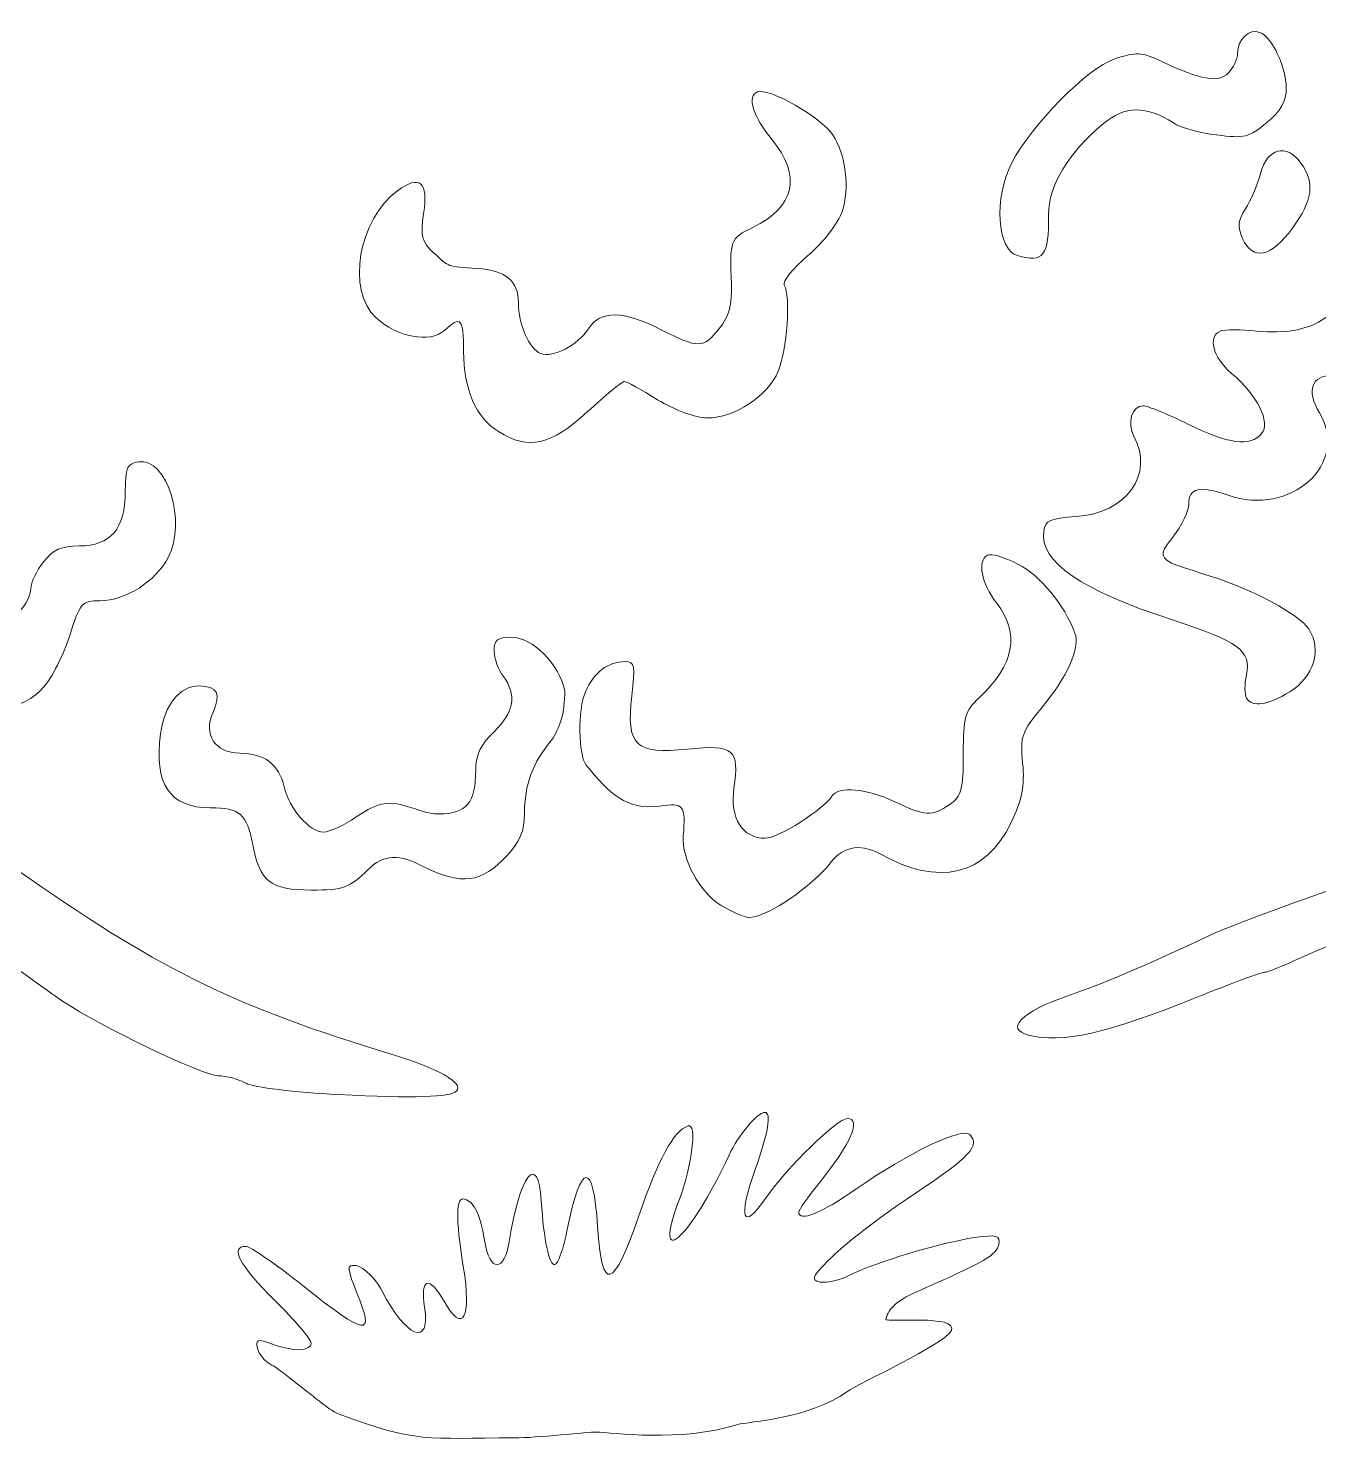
# Model space of a CAD drawing. Header units: millimetres. Extents: x -6423 to -1759, y 6 to 2012.
# Drawn here: x -6029.6 to -5925.3, y 47.1 to 161.5 of the extents above; entities that cross this region are included whole.
import ezdxf

# ---------------------------------------------------------------- set-up
doc = ezdxf.new("R2010")
doc.units = ezdxf.units.MM
doc.header["$MEASUREMENT"] = 0
doc.layers.add('layer 1', color=7, linetype='Continuous')

msp = doc.modelspace()

# ---------------------------------------------------------------- linework, layer by layer
at = {"layer": 'layer 1', "color": 177, "lineweight": 9}
for points, knots in [([(-5947.1592, 146.4463), (-5947.1592, 143.0203), (-5947.524, 142.541), (-5949.6933, 143.1174), (-5949.6933, 143.1174), (-5951.3173, 143.5485), (-5951.5824, 147.7913), (-5950.1587, 150.5614), (-5950.1587, 150.5614), (-5948.5496, 153.6914), (-5944.0133, 158.2851), (-5941.8147, 159.0108), (-5941.8147, 159.0108), (-5940.0705, 159.5861), (-5939.6121, 159.5617), (-5938.0196, 158.8059), (-5938.0196, 158.8059), (-5934.8404, 157.2971), (-5933.4528, 157.0567), (-5932.6364, 157.8731), (-5932.6364, 157.8731), (-5932.2301, 158.2794), (-5931.8973, 158.9952), (-5931.8973, 159.4631), (-5931.8973, 159.4631), (-5931.8973, 160.6011), (-5930.9578, 161.482), (-5930.096, 161.1513), (-5930.096, 161.1513), (-5929.1041, 160.7705), (-5927.959, 158.3539), (-5927.959, 156.6405), (-5927.959, 156.6405), (-5927.959, 155.6054), (-5928.4153, 154.7992), (-5929.5338, 153.858), (-5929.5338, 153.858), (-5930.9465, 152.6693), (-5931.3637, 152.5665), (-5933.5954, 152.859), (-5933.5954, 152.859), (-5934.9631, 153.0383), (-5936.5286, 153.4751), (-5937.0738, 153.8296), (-5937.0738, 153.8296), (-5939.2537, 155.2459), (-5941.0142, 155.2317), (-5942.735, 153.7839), (-5942.735, 153.7839), (-5945.5859, 151.3846), (-5947.1592, 148.7757), (-5947.1592, 146.4463)], [0, 0, 0, 0, 0.07142857, 0.07142857, 0.07142857, 0.07142857, 0.14285714, 0.14285714, 0.14285714, 0.14285714, 0.21428571, 0.21428571, 0.21428571, 0.21428571, 0.28571429, 0.28571429, 0.28571429, 0.28571429, 0.35714286, 0.35714286, 0.35714286, 0.35714286, 0.42857143, 0.42857143, 0.42857143, 0.42857143, 0.5, 0.5, 0.5, 0.5, 0.57142857, 0.57142857, 0.57142857, 0.57142857, 0.64285714, 0.64285714, 0.64285714, 0.64285714, 0.71428571, 0.71428571, 0.71428571, 0.71428571, 0.78571429, 0.78571429, 0.78571429, 0.78571429, 0.85714286, 0.85714286, 0.85714286, 0.85714286, 1, 1, 1, 1]), ([(-5984.4228, 130.4799), (-5987.4045, 127.7544), (-5989.1438, 127.3666), (-5991.5877, 128.8821), (-5991.5877, 128.8821), (-5993.4089, 130.0112), (-5994.4213, 132.3237), (-5994.4213, 135.3544), (-5994.4213, 135.3544), (-5994.4213, 138.0692), (-5994.6163, 138.2862), (-5995.9631, 137.0677), (-5995.9631, 137.0677), (-5997.1308, 136.0106), (-5999.7794, 136.5037), (-6001.4998, 138.0983), (-6001.4998, 138.0983), (-6003.885, 140.3086), (-6002.9132, 146.0421), (-5999.7627, 148.3507), (-5999.7627, 148.3507), (-5997.9469, 149.6811), (-5997.2574, 149.0785), (-5997.6442, 146.4991), (-5997.6442, 146.4991), (-5997.9136, 144.7021), (-5997.7941, 144.2345), (-5996.8366, 143.3425), (-5996.8366, 143.3425), (-5995.5646, 142.1574), (-5995.7678, 142.2308), (-5993.3376, 142.078), (-5993.3376, 142.078), (-5991.0276, 141.9326), (-5989.9907, 141.0733), (-5989.9907, 139.3043), (-5989.9907, 139.3043), (-5989.9907, 137.5825), (-5989.0994, 135.5444), (-5988.1947, 135.197), (-5988.1947, 135.197), (-5987.2142, 134.8208), (-5985.2016, 135.8631), (-5984.3246, 137.2021), (-5984.3246, 137.2021), (-5983.3334, 138.7144), (-5981.5488, 138.6907), (-5978.4606, 137.1241), (-5978.4606, 137.1241), (-5975.4172, 135.5798), (-5975.041, 135.5891), (-5973.7432, 137.2393), (-5973.7432, 137.2393), (-5972.9647, 138.2287), (-5972.7123, 139.1707), (-5972.786, 140.8085), (-5972.786, 140.8085), (-5972.9441, 144.3054), (-5972.8604, 144.5262), (-5971.0606, 145.3849), (-5971.0606, 145.3849), (-5967.6637, 147.0046), (-5967.0897, 149.5993), (-5969.4919, 152.4729), (-5969.4919, 152.4729), (-5971.0407, 154.3256), (-5971.5527, 156.0074), (-5970.6706, 156.3459), (-5970.6706, 156.3459), (-5969.7535, 156.6979), (-5965.504, 154.2735), (-5964.5883, 152.876), (-5964.5883, 152.876), (-5963.5319, 151.2633), (-5963.2079, 148.5701), (-5963.8403, 146.6565), (-5963.8403, 146.6565), (-5964.1409, 145.7472), (-5965.3853, 144.1526), (-5966.6058, 143.1128), (-5966.6058, 143.1128), (-5967.8261, 142.073), (-5968.6847, 140.996), (-5968.5135, 140.7192), (-5968.5135, 140.7192), (-5967.9753, 139.8481), (-5968.2812, 135.4852), (-5969.0016, 133.7605), (-5969.0016, 133.7605), (-5969.8365, 131.7625), (-5972.5325, 129.9875), (-5974.7326, 129.9875), (-5974.7326, 129.9875), (-5975.6604, 129.9875), (-5977.3606, 130.6135), (-5978.7432, 131.4643), (-5978.7432, 131.4643), (-5980.0634, 132.2769), (-5981.2754, 132.9416), (-5981.4364, 132.9416), (-5981.4364, 132.9416), (-5981.5977, 132.9416), (-5982.9413, 131.8337), (-5984.4228, 130.4799)], [0, 0, 0, 0, 0.03703704, 0.03703704, 0.03703704, 0.03703704, 0.07407407, 0.07407407, 0.07407407, 0.07407407, 0.11111111, 0.11111111, 0.11111111, 0.11111111, 0.14814815, 0.14814815, 0.14814815, 0.14814815, 0.18518519, 0.18518519, 0.18518519, 0.18518519, 0.22222222, 0.22222222, 0.22222222, 0.22222222, 0.25925926, 0.25925926, 0.25925926, 0.25925926, 0.2962963, 0.2962963, 0.2962963, 0.2962963, 0.33333333, 0.33333333, 0.33333333, 0.33333333, 0.37037037, 0.37037037, 0.37037037, 0.37037037, 0.40740741, 0.40740741, 0.40740741, 0.40740741, 0.44444444, 0.44444444, 0.44444444, 0.44444444, 0.48148148, 0.48148148, 0.48148148, 0.48148148, 0.51851852, 0.51851852, 0.51851852, 0.51851852, 0.55555556, 0.55555556, 0.55555556, 0.55555556, 0.59259259, 0.59259259, 0.59259259, 0.59259259, 0.62962963, 0.62962963, 0.62962963, 0.62962963, 0.66666667, 0.66666667, 0.66666667, 0.66666667, 0.7037037, 0.7037037, 0.7037037, 0.7037037, 0.74074074, 0.74074074, 0.74074074, 0.74074074, 0.77777778, 0.77777778, 0.77777778, 0.77777778, 0.81481481, 0.81481481, 0.81481481, 0.81481481, 0.85185185, 0.85185185, 0.85185185, 0.85185185, 0.88888889, 0.88888889, 0.88888889, 0.88888889, 0.92592593, 0.92592593, 0.92592593, 0.92592593, 1, 1, 1, 1]), ([(-5927.4698, 145.3232), (-5929.1722, 142.9728), (-5930.654, 142.6658), (-5931.4857, 144.4908), (-5931.4857, 144.4908), (-5931.9235, 145.4515), (-5931.8767, 145.946), (-5931.2595, 146.888), (-5931.2595, 146.888), (-5930.832, 147.5406), (-5930.2889, 148.8236), (-5930.0528, 149.7389), (-5930.0528, 149.7389), (-5929.5182, 151.8125), (-5927.9243, 152.223), (-5926.7757, 150.583), (-5926.7757, 150.583), (-5925.6292, 148.9463), (-5925.8036, 147.6229), (-5927.4698, 145.3232)], [0, 0, 0, 0, 0.16666667, 0.16666667, 0.16666667, 0.16666667, 0.33333333, 0.33333333, 0.33333333, 0.33333333, 0.5, 0.5, 0.5, 0.5, 0.66666667, 0.66666667, 0.66666667, 0.66666667, 1, 1, 1, 1]), ([(-5927.6829, 107.8519), (-5929.465, 106.7504), (-5930.6859, 106.5757), (-5931.1663, 107.3531), (-5931.1663, 107.3531), (-5931.3378, 107.6303), (-5931.3425, 108.4748), (-5931.1769, 109.2292), (-5931.1769, 109.2292), (-5930.7554, 111.1478), (-5931.798, 111.9273), (-5937.071, 113.6368), (-5937.071, 113.6368), (-5944.5557, 116.0634), (-5947.9051, 118.3691), (-5947.5503, 120.8507), (-5947.5503, 120.8507), (-5947.4297, 121.6944), (-5946.993, 121.8901), (-5944.9439, 122.0174), (-5944.9439, 122.0174), (-5940.8869, 122.2694), (-5938.6141, 125.4224), (-5940.2651, 128.5074), (-5940.2651, 128.5074), (-5940.8437, 129.5883), (-5940.4289, 130.9723), (-5939.5263, 130.9723), (-5939.5263, 130.9723), (-5939.1768, 130.9723), (-5937.5513, 130.3076), (-5935.9142, 129.495), (-5935.9142, 129.495), (-5932.6495, 127.8756), (-5930.8532, 127.642), (-5929.9574, 128.7215), (-5929.9574, 128.7215), (-5929.197, 129.6376), (-5930.2867, 131.8348), (-5932.372, 133.5896), (-5932.372, 133.5896), (-5933.9034, 134.8779), (-5934.349, 136.6189), (-5933.2511, 137.0262), (-5933.2511, 137.0262), (-5932.9129, 137.1517), (-5931.614, 137.1429), (-5930.3651, 137.0067), (-5930.3651, 137.0067), (-5925.6841, 136.4959), (-5922.6729, 138.6297), (-5923.3068, 142.0085), (-5923.3068, 142.0085), (-5923.5603, 143.3595), (-5923.4741, 143.7722), (-5922.9385, 143.7722), (-5922.9385, 143.7722), (-5921.3655, 143.7722), (-5919.0974, 140.6961), (-5919.0974, 138.5623), (-5919.0974, 138.5623), (-5919.0974, 136.7852), (-5922.4475, 133.4336), (-5924.2243, 133.4336), (-5924.2243, 133.4336), (-5925.9348, 133.4336), (-5926.3556, 132.2166), (-5925.2764, 130.3902), (-5925.2764, 130.3902), (-5922.8392, 126.264), (-5927.5925, 121.9809), (-5932.6524, 123.7442), (-5932.6524, 123.7442), (-5934.9648, 124.55), (-5935.8359, 124.3522), (-5935.8359, 123.0213), (-5935.8359, 123.0213), (-5935.8359, 122.4843), (-5936.4134, 121.2878), (-5937.1192, 120.3622), (-5937.1192, 120.3622), (-5937.8902, 119.3451), (-5938.3731, 118.835), (-5937.2422, 118.2475), (-5937.2422, 118.2475), (-5936.6041, 118.0097), (-5935.196, 117.5421), (-5934.1129, 117.2085), (-5934.1129, 117.2085), (-5930.7526, 116.1729), (-5926.9224, 114.12), (-5926.1493, 112.9398), (-5926.1493, 112.9398), (-5925.0528, 111.2662), (-5925.7153, 109.0679), (-5927.6829, 107.8519)], [0, 0, 0, 0, 0.04, 0.04, 0.04, 0.04, 0.08, 0.08, 0.08, 0.08, 0.12, 0.12, 0.12, 0.12, 0.16, 0.16, 0.16, 0.16, 0.2, 0.2, 0.2, 0.2, 0.24, 0.24, 0.24, 0.24, 0.28, 0.28, 0.28, 0.28, 0.32, 0.32, 0.32, 0.32, 0.36, 0.36, 0.36, 0.36, 0.4, 0.4, 0.4, 0.4, 0.44, 0.44, 0.44, 0.44, 0.48, 0.48, 0.48, 0.48, 0.52, 0.52, 0.52, 0.52, 0.56, 0.56, 0.56, 0.56, 0.6, 0.6, 0.6, 0.6, 0.64, 0.64, 0.64, 0.64, 0.68, 0.68, 0.68, 0.68, 0.72, 0.72, 0.72, 0.72, 0.76, 0.76, 0.76, 0.76, 0.8, 0.8, 0.8, 0.8, 0.84, 0.84, 0.84, 0.84, 0.88, 0.88, 0.88, 0.88, 0.92, 0.92, 0.92, 0.92, 1, 1, 1, 1]), ([(-6028.3681, 108.1908), (-6029.9786, 106.3888), (-6032.8537, 105.967), (-6035.2441, 107.1819), (-6035.2441, 107.1819), (-6036.1949, 107.6651), (-6037.5665, 109.0647), (-6038.3947, 110.3969), (-6038.3947, 110.3969), (-6039.9073, 112.8306), (-6040.6734, 113.2351), (-6041.6161, 112.0993), (-6041.6161, 112.0993), (-6042.536, 110.9907), (-6045.8712, 110.1399), (-6047.8444, 110.51), (-6047.8444, 110.51), (-6050.644, 111.035), (-6052.022, 112.8448), (-6052.022, 115.9964), (-6052.022, 115.9964), (-6052.022, 117.4286), (-6051.8203, 119.1317), (-6051.5732, 119.7811), (-6051.5732, 119.7811), (-6050.9854, 121.3272), (-6051.369, 121.8571), (-6053.7722, 122.8186), (-6053.7722, 122.8186), (-6058.5535, 124.7319), (-6058.8523, 131.1779), (-6054.3199, 134.6351), (-6054.3199, 134.6351), (-6052.5087, 136.0166), (-6049.8464, 136.7557), (-6049.3827, 136.006), (-6049.3827, 136.006), (-6049.2192, 135.7415), (-6049.7425, 134.556), (-6050.5451, 133.3716), (-6050.5451, 133.3716), (-6052.2634, 130.8361), (-6052.3556, 129.802), (-6051.0545, 127.6683), (-6051.0545, 127.6683), (-6050.3104, 126.4477), (-6049.4695, 125.9071), (-6047.3641, 125.2948), (-6047.3641, 125.2948), (-6044.7641, 124.539), (-6043.9285, 123.5914), (-6045.18, 122.8179), (-6045.18, 122.8179), (-6045.4785, 122.6335), (-6046.0372, 121.7292), (-6046.4222, 120.8085), (-6046.4222, 120.8085), (-6047.7381, 117.6583), (-6045.2519, 115.5178), (-6042.2709, 117.2343), (-6042.2709, 117.2343), (-6041.3754, 117.7502), (-6039.8843, 118.172), (-6038.9576, 118.172), (-6038.9576, 118.172), (-6037.4949, 118.172), (-6037.1436, 117.9189), (-6036.2942, 116.2541), (-6036.2942, 116.2541), (-6034.8588, 113.44), (-6033.8903, 112.6286), (-6032.4109, 113.0001), (-6032.4109, 113.0001), (-6030.9329, 113.3709), (-6029.3756, 115.0187), (-6029.3756, 116.2116), (-6029.3756, 116.2116), (-6029.3756, 116.6753), (-6028.9165, 117.6381), (-6028.3553, 118.3518), (-6028.3553, 118.3518), (-6027.575, 119.3437), (-6026.8976, 119.6489), (-6025.4778, 119.6489), (-6025.4778, 119.6489), (-6022.9253, 119.6489), (-6021.7448, 121.0283), (-6021.7448, 124.0104), (-6021.7448, 124.0104), (-6021.7448, 125.9854), (-6021.5987, 126.3158), (-6020.6681, 126.4484), (-6020.6681, 126.4484), (-6018.3628, 126.7767), (-6016.7646, 121.631), (-6018.2685, 118.7226), (-6018.2685, 118.7226), (-6019.2753, 116.7756), (-6021.7242, 115.2225), (-6023.7914, 115.22), (-6023.7914, 115.22), (-6025.2502, 115.2179), (-6025.3998, 115.046), (-6026.23, 112.4059), (-6026.23, 112.4059), (-6026.7164, 110.8592), (-6027.6785, 108.9626), (-6028.3681, 108.1908)], [0, 0, 0, 0, 0.03571429, 0.03571429, 0.03571429, 0.03571429, 0.07142857, 0.07142857, 0.07142857, 0.07142857, 0.10714286, 0.10714286, 0.10714286, 0.10714286, 0.14285714, 0.14285714, 0.14285714, 0.14285714, 0.17857143, 0.17857143, 0.17857143, 0.17857143, 0.21428571, 0.21428571, 0.21428571, 0.21428571, 0.25, 0.25, 0.25, 0.25, 0.28571429, 0.28571429, 0.28571429, 0.28571429, 0.32142857, 0.32142857, 0.32142857, 0.32142857, 0.35714286, 0.35714286, 0.35714286, 0.35714286, 0.39285714, 0.39285714, 0.39285714, 0.39285714, 0.42857143, 0.42857143, 0.42857143, 0.42857143, 0.46428571, 0.46428571, 0.46428571, 0.46428571, 0.5, 0.5, 0.5, 0.5, 0.53571429, 0.53571429, 0.53571429, 0.53571429, 0.57142857, 0.57142857, 0.57142857, 0.57142857, 0.60714286, 0.60714286, 0.60714286, 0.60714286, 0.64285714, 0.64285714, 0.64285714, 0.64285714, 0.67857143, 0.67857143, 0.67857143, 0.67857143, 0.71428571, 0.71428571, 0.71428571, 0.71428571, 0.75, 0.75, 0.75, 0.75, 0.78571429, 0.78571429, 0.78571429, 0.78571429, 0.82142857, 0.82142857, 0.82142857, 0.82142857, 0.85714286, 0.85714286, 0.85714286, 0.85714286, 0.89285714, 0.89285714, 0.89285714, 0.89285714, 0.92857143, 0.92857143, 0.92857143, 0.92857143, 1, 1, 1, 1]), ([(-5960.8224, 94.7953), (-5960.8224, 94.7953), (-5960.8213, 94.7794), (-5960.8213, 94.7794), (-5960.8213, 94.7794), (-5955.9954, 92.0819), (-5952.2709, 92.9625), (-5950.185, 97.2939), (-5950.185, 97.2939), (-5949.2969, 99.1374), (-5949.0793, 100.2565), (-5949.2544, 102.0794), (-5949.2544, 102.0794), (-5949.4621, 104.2395), (-5949.3239, 104.6486), (-5947.7573, 106.5154), (-5947.7573, 106.5154), (-5945.6653, 109.0087), (-5944.5933, 111.4076), (-5945.0357, 112.6059), (-5945.0357, 112.6059), (-5945.8826, 114.8988), (-5947.831, 117.2588), (-5949.6373, 118.1805), (-5949.6373, 118.1805), (-5950.7299, 118.7378), (-5951.8377, 119.0615), (-5952.0993, 118.9002), (-5952.0993, 118.9002), (-5952.9402, 118.3805), (-5952.608, 116.6732), (-5951.3439, 115.0158), (-5951.3439, 115.0158), (-5949.4518, 112.5353), (-5949.918, 110.0463), (-5952.774, 107.3783), (-5952.774, 107.3783), (-5953.9059, 106.3208), (-5954.0516, 105.8046), (-5954.0516, 102.8523), (-5954.0516, 102.8523), (-5954.0516, 99.9669), (-5954.1984, 99.4171), (-5955.1456, 98.7534), (-5955.1456, 98.7534), (-5956.5661, 97.7583), (-5957.1295, 97.7863), (-5959.5834, 98.9718), (-5959.5834, 98.9718), (-5961.8083, 100.0467), (-5964.1452, 100.2583), (-5964.6564, 99.4316), (-5964.6564, 99.4316), (-5965.325, 98.35), (-5969.0091, 96.0177), (-5970.0492, 96.0177), (-5970.0492, 96.0177), (-5971.9054, 96.0177), (-5972.9211, 97.6442), (-5972.5729, 100.0601), (-5972.5729, 100.0601), (-5972.1181, 103.2209), (-5972.5761, 103.6077), (-5976.3219, 103.2241), (-5976.3219, 103.2241), (-5980.5466, 102.7913), (-5981.2988, 103.5077), (-5980.8273, 107.5169), (-5980.8273, 107.5169), (-5980.5434, 109.9332), (-5980.61, 110.2948), (-5981.3396, 110.2948), (-5981.3396, 110.2948), (-5982.7587, 110.2948), (-5983.9194, 109.4167), (-5984.5674, 107.8523), (-5984.5674, 107.8523), (-5985.2364, 106.442), (-5985.1201, 102.6736), (-5984.522, 101.9351), (-5984.522, 101.9351), (-5982.6367, 99.6074), (-5981.24, 98.2688), (-5978.5872, 98.6247), (-5978.5872, 98.6247), (-5976.5973, 98.8917), (-5976.4725, 98.7329), (-5976.6718, 96.1932), (-5976.6718, 96.1932), (-5976.8153, 94.365), (-5975.3434, 91.6469), (-5973.6506, 90.615), (-5973.6506, 90.615), (-5972.7544, 90.0687), (-5971.7352, 89.6206), (-5971.386, 89.6195), (-5971.386, 89.6195), (-5970.0602, 89.6156), (-5967.0188, 91.5711), (-5965.0091, 93.7194), (-5965.0091, 93.7194), (-5963.8995, 95.3859), (-5962.479, 95.6302), (-5960.8224, 94.7953)], [0, 0, 0, 0, 0.03703704, 0.03703704, 0.03703704, 0.03703704, 0.07407407, 0.07407407, 0.07407407, 0.07407407, 0.11111111, 0.11111111, 0.11111111, 0.11111111, 0.14814815, 0.14814815, 0.14814815, 0.14814815, 0.18518519, 0.18518519, 0.18518519, 0.18518519, 0.22222222, 0.22222222, 0.22222222, 0.22222222, 0.25925926, 0.25925926, 0.25925926, 0.25925926, 0.2962963, 0.2962963, 0.2962963, 0.2962963, 0.33333333, 0.33333333, 0.33333333, 0.33333333, 0.37037037, 0.37037037, 0.37037037, 0.37037037, 0.40740741, 0.40740741, 0.40740741, 0.40740741, 0.44444444, 0.44444444, 0.44444444, 0.44444444, 0.48148148, 0.48148148, 0.48148148, 0.48148148, 0.51851852, 0.51851852, 0.51851852, 0.51851852, 0.55555556, 0.55555556, 0.55555556, 0.55555556, 0.59259259, 0.59259259, 0.59259259, 0.59259259, 0.62962963, 0.62962963, 0.62962963, 0.62962963, 0.66666667, 0.66666667, 0.66666667, 0.66666667, 0.7037037, 0.7037037, 0.7037037, 0.7037037, 0.74074074, 0.74074074, 0.74074074, 0.74074074, 0.77777778, 0.77777778, 0.77777778, 0.77777778, 0.81481481, 0.81481481, 0.81481481, 0.81481481, 0.85185185, 0.85185185, 0.85185185, 0.85185185, 0.88888889, 0.88888889, 0.88888889, 0.88888889, 0.92592593, 0.92592593, 0.92592593, 0.92592593, 1, 1, 1, 1]), ([(-5990.5749, 112.2641), (-5988.8389, 112.2641), (-5986.6789, 110.1062), (-5986.2453, 107.9388), (-5986.2453, 107.9388), (-5986.2173, 106.1141), (-5986.687, 104.8467), (-5987.3035, 103.9601), (-5987.3035, 103.9601), (-5988.8371, 102.1372), (-5989.4983, 100.3445), (-5989.4983, 98.0072), (-5989.4983, 98.0072), (-5989.4983, 96.6143), (-5989.8645, 95.7298), (-5990.9003, 94.6213), (-5990.9003, 94.6213), (-5992.9955, 92.3779), (-5994.5419, 92.184), (-5997.7576, 93.7612), (-5997.7576, 93.7612), (-5999.4419, 94.728), (-6000.934, 94.7627), (-6002.1493, 93.462), (-6002.1493, 93.462), (-6003.6659, 91.9922), (-6004.114, 91.8331), (-6006.7352, 91.8331), (-6006.7352, 91.8331), (-6010.018, 91.8331), (-6010.8847, 92.5116), (-6011.4548, 95.5256), (-6011.4548, 95.5256), (-6011.9213, 97.9912), (-6012.4868, 98.4794), (-6014.8776, 98.4794), (-6014.8776, 98.4794), (-6018.1532, 98.4794), (-6019.4383, 100.3916), (-6018.8935, 104.455), (-6018.8935, 104.455), (-6018.5797, 106.7955), (-6017.3528, 108.3255), (-6015.7897, 108.3255), (-6015.7897, 108.3255), (-6014.3167, 108.3255), (-6013.9754, 107.6917), (-6014.6507, 106.2095), (-6014.6507, 106.2095), (-6015.4746, 104.4015), (-6014.5082, 102.9143), (-6012.4967, 102.8944), (-6012.4967, 102.8944), (-6010.4888, 102.8746), (-6009.3487, 102.0089), (-6008.9126, 100.1722), (-6008.9126, 100.1722), (-6008.4918, 98.3996), (-6006.8487, 96.5101), (-6005.7273, 96.5101), (-6005.7273, 96.5101), (-6005.2707, 96.5101), (-6004.0814, 97.0638), (-6003.0838, 97.7409), (-6003.0838, 97.7409), (-6001.2183, 99.0065), (-6000.4331, 99.0852), (-5998.606, 98.4794), (-5998.606, 98.4794), (-5998.0281, 98.3553), (-5997.4364, 97.987), (-5996.3789, 97.987), (-5996.3789, 97.987), (-5994.176, 97.987), (-5993.4369, 98.8835), (-5993.4369, 101.5551), (-5993.4369, 101.5551), (-5993.4369, 102.7604), (-5993.0302, 103.6077), (-5991.9596, 104.6333), (-5991.9596, 104.6333), (-5990.3385, 106.1868), (-5990.0953, 107.625), (-5991.2056, 109.093), (-5991.2056, 109.093), (-5991.6033, 109.6188), (-5991.9355, 110.5472), (-5991.944, 111.1566), (-5991.944, 111.1566), (-5991.9568, 112.0465), (-5991.6874, 112.2641), (-5990.5749, 112.2641)], [0, 0, 0, 0, 0.04166667, 0.04166667, 0.04166667, 0.04166667, 0.08333333, 0.08333333, 0.08333333, 0.08333333, 0.125, 0.125, 0.125, 0.125, 0.16666667, 0.16666667, 0.16666667, 0.16666667, 0.20833333, 0.20833333, 0.20833333, 0.20833333, 0.25, 0.25, 0.25, 0.25, 0.29166667, 0.29166667, 0.29166667, 0.29166667, 0.33333333, 0.33333333, 0.33333333, 0.33333333, 0.375, 0.375, 0.375, 0.375, 0.41666667, 0.41666667, 0.41666667, 0.41666667, 0.45833333, 0.45833333, 0.45833333, 0.45833333, 0.5, 0.5, 0.5, 0.5, 0.54166667, 0.54166667, 0.54166667, 0.54166667, 0.58333333, 0.58333333, 0.58333333, 0.58333333, 0.625, 0.625, 0.625, 0.625, 0.66666667, 0.66666667, 0.66666667, 0.66666667, 0.70833333, 0.70833333, 0.70833333, 0.70833333, 0.75, 0.75, 0.75, 0.75, 0.79166667, 0.79166667, 0.79166667, 0.79166667, 0.83333333, 0.83333333, 0.83333333, 0.83333333, 0.875, 0.875, 0.875, 0.875, 0.91666667, 0.91666667, 0.91666667, 0.91666667, 1, 1, 1, 1]), ([(-5995.0024, 75.5799), (-5995.4998, 75.0825), (-5998.3947, 74.9981), (-6004.5139, 75.3023), (-6004.5139, 75.3023), (-6008.0338, 75.4774), (-6011.3977, 75.8901), (-6011.9894, 76.2191), (-6011.9894, 76.2191), (-6012.5807, 76.5484), (-6013.5971, 76.8175), (-6014.2483, 76.8175), (-6014.2483, 76.8175), (-6015.4498, 76.8175), (-6023.8495, 80.8578), (-6026.8114, 82.8604), (-6026.8114, 82.8604), (-6029.6762, 84.7975), (-6035.8642, 89.46), (-6041.9298, 94.2522), (-6041.9298, 94.2522), (-6045.1789, 96.8192), (-6048.9643, 99.4741), (-6050.3416, 100.1523), (-6050.3416, 100.1523), (-6053.261, 101.5891), (-6054.1274, 102.4751), (-6053.7009, 103.5864), (-6053.7009, 103.5864), (-6053.3011, 104.6287), (-6052.6186, 104.5968), (-6048.9296, 103.3642), (-6048.9296, 103.3642), (-6043.8268, 101.6586), (-6036.6072, 97.7183), (-6029.3901, 92.6988), (-6029.3901, 92.6988), (-6018.7233, 85.2807), (-6012.6006, 82.3116), (-6000.2537, 78.5702), (-6000.2537, 78.5702), (-5996.4427, 77.4155), (-5994.3558, 76.2268), (-5995.0024, 75.5799)], [0, 0, 0, 0, 0.08333333, 0.08333333, 0.08333333, 0.08333333, 0.16666667, 0.16666667, 0.16666667, 0.16666667, 0.25, 0.25, 0.25, 0.25, 0.33333333, 0.33333333, 0.33333333, 0.33333333, 0.41666667, 0.41666667, 0.41666667, 0.41666667, 0.5, 0.5, 0.5, 0.5, 0.58333333, 0.58333333, 0.58333333, 0.58333333, 0.66666667, 0.66666667, 0.66666667, 0.66666667, 0.75, 0.75, 0.75, 0.75, 0.83333333, 0.83333333, 0.83333333, 0.83333333, 1, 1, 1, 1]), ([(-5935.0974, 83.1965), (-5942.4943, 80.22), (-5946.0773, 79.4139), (-5948.7871, 80.1162), (-5948.7871, 80.1162), (-5950.7139, 80.6153), (-5949.3551, 81.9898), (-5945.6767, 83.2628), (-5945.6767, 83.2628), (-5942.4478, 84.3802), (-5940.5047, 85.2087), (-5933.6468, 88.3918), (-5933.6468, 88.3918), (-5932.82, 88.7758), (-5928.4883, 90.3991), (-5924.0204, 91.9997), (-5924.0204, 91.9997), (-5911.832, 96.3658), (-5905.3449, 96.9873), (-5897.8066, 94.5103), (-5897.8066, 94.5103), (-5894.1679, 93.3145), (-5888.8056, 90.0066), (-5887.6914, 88.2699), (-5887.6914, 88.2699), (-5886.5332, 86.4644), (-5888.1739, 86.3073), (-5891.4357, 87.9118), (-5891.4357, 87.9118), (-5897.0823, 90.6894), (-5898.952, 91.1896), (-5904.6734, 91.4541), (-5904.6734, 91.4541), (-5908.9651, 91.6526), (-5910.9309, 91.5182), (-5913.5351, 90.8489), (-5913.5351, 90.8489), (-5918.2795, 89.6298), (-5923.846, 87.7456), (-5926.7757, 86.3672), (-5926.7757, 86.3672), (-5928.1558, 85.7181), (-5929.4848, 85.1849), (-5929.7294, 85.1821), (-5929.7294, 85.1821), (-5929.9741, 85.1796), (-5932.3897, 84.2859), (-5935.0974, 83.1965)], [0, 0, 0, 0, 0.07692308, 0.07692308, 0.07692308, 0.07692308, 0.15384615, 0.15384615, 0.15384615, 0.15384615, 0.23076923, 0.23076923, 0.23076923, 0.23076923, 0.30769231, 0.30769231, 0.30769231, 0.30769231, 0.38461538, 0.38461538, 0.38461538, 0.38461538, 0.46153846, 0.46153846, 0.46153846, 0.46153846, 0.53846154, 0.53846154, 0.53846154, 0.53846154, 0.61538462, 0.61538462, 0.61538462, 0.61538462, 0.69230769, 0.69230769, 0.69230769, 0.69230769, 0.76923077, 0.76923077, 0.76923077, 0.76923077, 0.84615385, 0.84615385, 0.84615385, 0.84615385, 1, 1, 1, 1]), ([(-5960.2973, 57.1489), (-5960.3615, 56.8547), (-5954.4299, 57.5534), (-5955.0116, 56.2386), (-5955.0116, 56.2386), (-5955.5065, 55.119), (-5962.4336, 52.0061), (-5963.4135, 51.3013), (-5963.4135, 51.3013), (-5966.5477, 49.047), (-5971.3999, 48.9002), (-5972.2723, 48.6262), (-5972.2723, 48.6262), (-5976.8529, 47.1869), (-5982.4393, 47.9817), (-5983.707, 48.0217), (-5983.707, 48.0217), (-5984.298, 48.0402), (-5988.5578, 47.5527), (-5990.3129, 47.5527), (-5990.3129, 47.5527), (-5997.4393, 47.5527), (-5998.1426, 47.0848), (-6004.5972, 49.5259), (-6004.5972, 49.5259), (-6004.8648, 49.6273), (-6005.6135, 50.1708), (-6005.8766, 50.3668), (-6005.8766, 50.3668), (-6006.7852, 51.0808), (-6009.3568, 53.1674), (-6009.9059, 53.445), (-6009.9059, 53.445), (-6010.4554, 53.7226), (-6010.9787, 54.3327), (-6011.0687, 54.8007), (-6011.0687, 54.8007), (-6011.2088, 55.5281), (-6011.0446, 55.5799), (-6009.9332, 55.1573), (-6009.9332, 55.1573), (-6008.2153, 54.5043), (-6006.7288, 54.5302), (-6006.7288, 55.213), (-6006.7288, 55.213), (-6006.7288, 55.5154), (-6008.0582, 57.0756), (-6009.6826, 58.6801), (-6009.6826, 58.6801), (-6012.5208, 61.4832), (-6013.3468, 63.0327), (-6012.0025, 63.0327), (-6012.0025, 63.0327), (-6011.6537, 63.0327), (-6009.5684, 61.5927), (-6007.3687, 59.8326), (-6007.3687, 59.8326), (-6002.2361, 55.7259), (-6001.5236, 55.6433), (-6003.0653, 59.3334), (-6003.0653, 59.3334), (-6003.4872, 60.3434), (-6003.7407, 61.262), (-6003.6283, 61.3743), (-6003.6283, 61.3743), (-6003.127, 61.8756), (-6001.7019, 60.8114), (-6000.9897, 59.404), (-6000.9897, 59.404), (-5999.0881, 55.6472), (-5997.0468, 54.8758), (-5997.5641, 58.1097), (-5997.5641, 58.1097), (-5997.9444, 60.4891), (-5997.2035, 60.7235), (-5995.9982, 58.6049), (-5995.9982, 58.6049), (-5994.4632, 55.9078), (-5993.7499, 57.1947), (-5994.4408, 61.4137), (-5994.4408, 61.4137), (-5995.0779, 65.303), (-5995.0424, 67.0965), (-5994.3331, 66.86), (-5994.3331, 66.86), (-5993.5308, 66.5924), (-5993.0483, 65.5699), (-5992.702, 63.4021), (-5992.702, 63.4021), (-5992.5229, 62.2815), (-5992.1344, 61.5558), (-5991.7132, 61.5558), (-5991.7132, 61.5558), (-5991.291, 61.5558), (-5990.9064, 62.2783), (-5990.7309, 63.4021), (-5990.7309, 63.4021), (-5989.8801, 68.8492), (-5988.4046, 70.7203), (-5988.1408, 66.687), (-5988.1408, 66.687), (-5987.9349, 63.539), (-5987.513, 61.5558), (-5987.0493, 61.5558), (-5987.0493, 61.5558), (-5986.8104, 61.5558), (-5986.3584, 62.8296), (-5986.045, 64.3866), (-5986.045, 64.3866), (-5984.9329, 69.9134), (-5983.9364, 70.0158), (-5983.59, 64.639), (-5983.59, 64.639), (-5983.2422, 59.2374), (-5982.3397, 59.4696), (-5980.2683, 65.4944), (-5980.2683, 65.4944), (-5978.6744, 70.13), (-5977.4396, 72.3857), (-5976.2854, 72.7704), (-5976.2854, 72.7704), (-5975.5451, 73.0171), (-5975.9479, 69.6032), (-5976.9859, 66.8384), (-5976.9859, 66.8384), (-5979.2391, 60.8334), (-5976.1542, 63.5815), (-5972.9671, 70.4175), (-5972.9671, 70.4175), (-5972.2156, 72.0298), (-5970.6749, 73.8637), (-5970.0719, 73.8637), (-5970.0719, 73.8637), (-5969.5408, 73.8637), (-5969.8258, 72.1479), (-5970.8245, 69.3352), (-5970.8245, 69.3352), (-5972.2826, 65.2286), (-5971.9036, 64.1831), (-5969.9715, 66.9827), (-5969.9715, 66.9827), (-5968.3039, 69.399), (-5964.2278, 73.3713), (-5963.4163, 73.3713), (-5963.4163, 73.3713), (-5962.2372, 73.3713), (-5963.1561, 71.2687), (-5965.6972, 68.1515), (-5965.6972, 68.1515), (-5966.6026, 67.0405), (-5967.3436, 65.9879), (-5967.3436, 65.8128), (-5967.3436, 65.8128), (-5967.3436, 64.9701), (-5965.5217, 65.6962), (-5962.7183, 67.6555), (-5962.7183, 67.6555), (-5958.472, 70.6235), (-5954.1597, 72.692), (-5953.5305, 72.0628), (-5953.5305, 72.0628), (-5952.647, 71.1793), (-5953.5358, 70.2236), (-5957.9487, 67.3117), (-5957.9487, 67.3117), (-5960.3324, 65.7387), (-5963.2472, 63.5248), (-5964.4263, 62.3918), (-5964.4263, 62.3918), (-5966.2524, 60.637), (-5966.4296, 60.3048), (-5965.6224, 60.1492), (-5965.6224, 60.1492), (-5965.1013, 60.0488), (-5964.0013, 60.3069), (-5963.1784, 60.7227), (-5963.1784, 60.7227), (-5961.1478, 61.749), (-5955.7564, 63.3713), (-5953.1512, 63.74), (-5953.1512, 63.74), (-5951.3081, 64.0005), (-5951.0425, 63.9264), (-5951.1843, 63.1905), (-5951.1843, 63.1905), (-5951.3467, 62.3482), (-5952.3347, 61.77), (-5957.4067, 59.5493), (-5957.4067, 59.5493), (-5959.365, 58.6918), (-5960.0921, 58.088), (-5960.2973, 57.1489)], [0, 0, 0, 0, 0.02040816, 0.02040816, 0.02040816, 0.02040816, 0.04081633, 0.04081633, 0.04081633, 0.04081633, 0.06122449, 0.06122449, 0.06122449, 0.06122449, 0.08163265, 0.08163265, 0.08163265, 0.08163265, 0.10204082, 0.10204082, 0.10204082, 0.10204082, 0.12244898, 0.12244898, 0.12244898, 0.12244898, 0.14285714, 0.14285714, 0.14285714, 0.14285714, 0.16326531, 0.16326531, 0.16326531, 0.16326531, 0.18367347, 0.18367347, 0.18367347, 0.18367347, 0.20408163, 0.20408163, 0.20408163, 0.20408163, 0.2244898, 0.2244898, 0.2244898, 0.2244898, 0.24489796, 0.24489796, 0.24489796, 0.24489796, 0.26530612, 0.26530612, 0.26530612, 0.26530612, 0.28571429, 0.28571429, 0.28571429, 0.28571429, 0.30612245, 0.30612245, 0.30612245, 0.30612245, 0.32653061, 0.32653061, 0.32653061, 0.32653061, 0.34693878, 0.34693878, 0.34693878, 0.34693878, 0.36734694, 0.36734694, 0.36734694, 0.36734694, 0.3877551, 0.3877551, 0.3877551, 0.3877551, 0.40816327, 0.40816327, 0.40816327, 0.40816327, 0.42857143, 0.42857143, 0.42857143, 0.42857143, 0.44897959, 0.44897959, 0.44897959, 0.44897959, 0.46938776, 0.46938776, 0.46938776, 0.46938776, 0.48979592, 0.48979592, 0.48979592, 0.48979592, 0.51020408, 0.51020408, 0.51020408, 0.51020408, 0.53061224, 0.53061224, 0.53061224, 0.53061224, 0.55102041, 0.55102041, 0.55102041, 0.55102041, 0.57142857, 0.57142857, 0.57142857, 0.57142857, 0.59183673, 0.59183673, 0.59183673, 0.59183673, 0.6122449, 0.6122449, 0.6122449, 0.6122449, 0.63265306, 0.63265306, 0.63265306, 0.63265306, 0.65306122, 0.65306122, 0.65306122, 0.65306122, 0.67346939, 0.67346939, 0.67346939, 0.67346939, 0.69387755, 0.69387755, 0.69387755, 0.69387755, 0.71428571, 0.71428571, 0.71428571, 0.71428571, 0.73469388, 0.73469388, 0.73469388, 0.73469388, 0.75510204, 0.75510204, 0.75510204, 0.75510204, 0.7755102, 0.7755102, 0.7755102, 0.7755102, 0.79591837, 0.79591837, 0.79591837, 0.79591837, 0.81632653, 0.81632653, 0.81632653, 0.81632653, 0.83673469, 0.83673469, 0.83673469, 0.83673469, 0.85714286, 0.85714286, 0.85714286, 0.85714286, 0.87755102, 0.87755102, 0.87755102, 0.87755102, 0.89795918, 0.89795918, 0.89795918, 0.89795918, 0.91836735, 0.91836735, 0.91836735, 0.91836735, 0.93877551, 0.93877551, 0.93877551, 0.93877551, 0.95918367, 0.95918367, 0.95918367, 0.95918367, 1, 1, 1, 1])]:
    msp.add_open_spline(points, degree=3, knots=knots, dxfattribs=at)
for points in [[(-5931.4857, 144.4908), (-5931.4857, 144.4908), (-5931.4857, 144.4908), (-5931.4857, 144.4908)], [(-5949.6933, 143.1174), (-5949.6933, 143.1174), (-5949.6933, 143.1174), (-5949.6933, 143.1174)], [(-5991.5877, 128.8821), (-5991.5877, 128.8821), (-5991.5877, 128.8821), (-5991.5877, 128.8821)], [(-5931.1663, 107.3531), (-5931.1663, 107.3531), (-5931.1663, 107.3531), (-5931.1663, 107.3531)], [(-5973.6506, 90.615), (-5973.6506, 90.615), (-5973.6506, 90.615), (-5973.6506, 90.615)], [(-5948.7871, 80.1162), (-5948.7871, 80.1162), (-5948.7871, 80.1162), (-5948.7871, 80.1162)], [(-6004.5139, 75.3023), (-6004.5139, 75.3023), (-6004.5139, 75.3023), (-6004.5139, 75.3023)]]:
    msp.add_open_spline(points, degree=3, dxfattribs=at)

doc.saveas('drawing.dxf')
